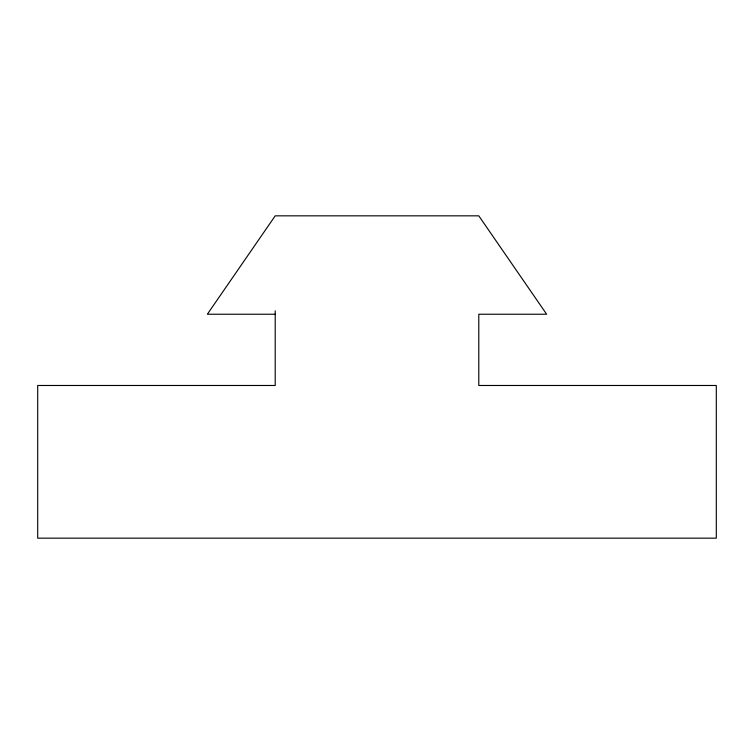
<?xml version="1.0" encoding="UTF-8"?>
<svg xmlns="http://www.w3.org/2000/svg" width="754" height="754" viewBox="0 0 754 754"><rect width="100%" height="100%" fill="white"/><g stroke="black" fill="none" stroke-linecap="round" stroke-linejoin="round"><path stroke-width="1.13" d="M275.21 314.229L207.35 314.229L275.21 215.833L478.79 215.833L546.65 314.229L478.79 314.229L478.79 385.483L716.3 385.483L716.3 538.168L37.7 538.168L37.7 385.483L275.21 385.483L275.21 310.837"/></g></svg>
